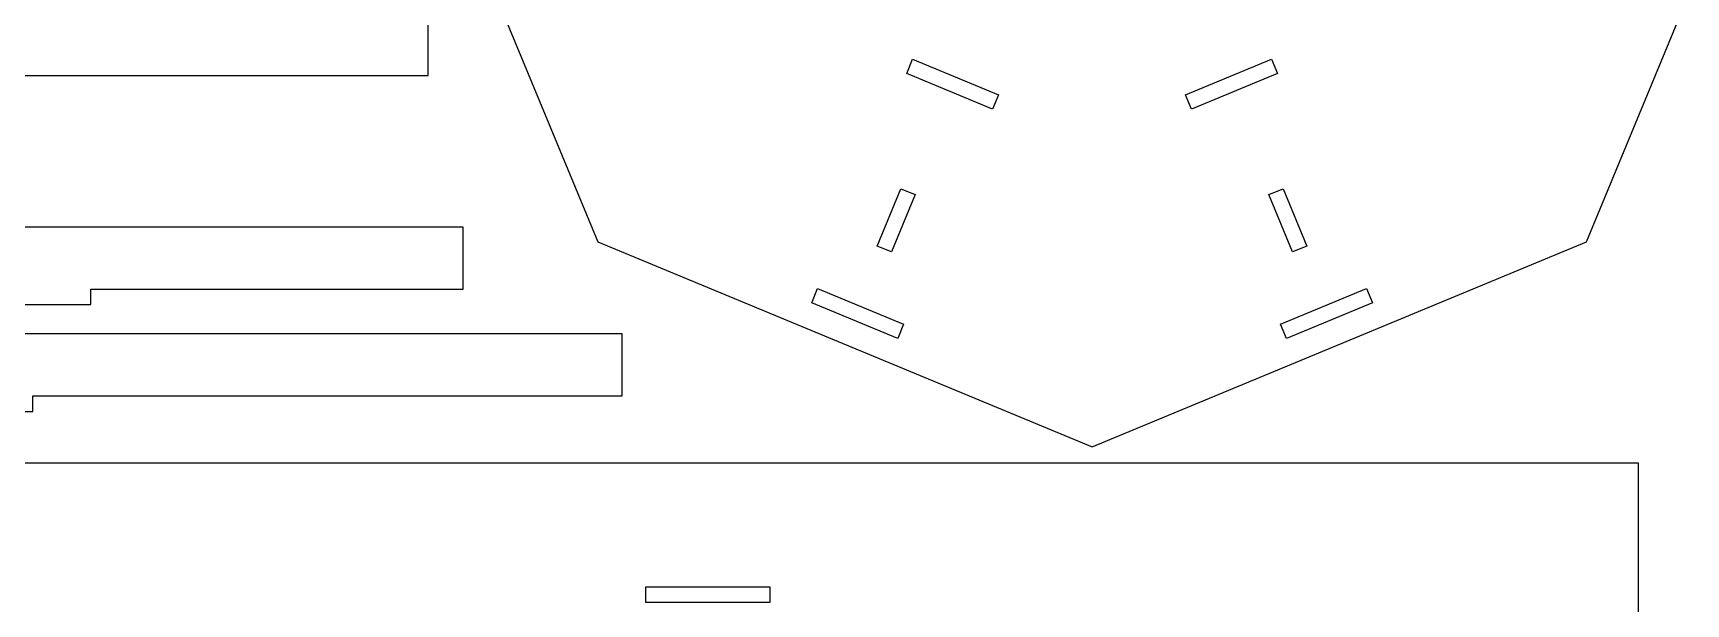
# Model space of a CAD drawing. Extents: x -831 to 1547, y -1426 to -385.
# Drawn here: x -403.4 to -83.7, y -808.2 to -697.8 of the extents above; entities that cross this region are included whole.
import ezdxf

# ---------------------------------------------------------------- set-up
doc = ezdxf.new("R2010")
doc.units = 0
doc.layers.add('CUT', color=18, linetype='CONTINUOUS')

msp = doc.modelspace()

# ---------------------------------------------------------------- linework, layer by layer
at = {"layer": 'CUT'}
for points in [[(-63.31, -642.55), (-102.93, -546.92), (-198.56, -507.31), (-294.2, -546.92), (-333.81, -642.55), (-294.2, -738.19), (-198.56, -777.8), (-102.93, -738.19)], [(-327.01, -694.05), (-771.01, -694.05), (-771.01, -706.05), (-660.01, -706.05), (-660.01, -709.05), (-636.01, -709.05), (-636.01, -706.05), (-450.01, -706.05), (-450.01, -709.05), (-426.01, -709.05), (-426.01, -706.05), (-327.01, -706.05)], [(-233.28, -702.86), (-216.65, -709.75), (-217.8, -712.52), (-234.43, -705.63)], [(-180.47, -709.75), (-163.84, -702.86), (-162.69, -705.63), (-179.32, -712.52)], [(-232.76, -729.05), (-237.36, -740.14), (-240.13, -738.99), (-235.54, -727.9)], [(-161.59, -727.9), (-156.99, -738.99), (-159.77, -740.14), (-164.36, -729.05)], [(-320.24, -735.32), (-767.24, -735.32), (-767.24, -747.32), (-626.24, -747.32), (-626.24, -750.32), (-602.24, -750.32), (-602.24, -747.32), (-416.24, -747.32), (-416.24, -750.32), (-392.24, -750.32), (-392.24, -747.32), (-320.24, -747.32)], [(-252.8, -749.98), (-251.65, -747.2), (-235.02, -754.09), (-236.17, -756.86)], [(-144.32, -749.98), (-160.95, -756.86), (-162.1, -754.09), (-145.47, -747.2)], [(-289.5, -755.96), (-766.5, -755.96), (-766.5, -767.96), (-637.5, -767.96), (-637.5, -770.96), (-613.5, -770.96), (-613.5, -767.96), (-427.5, -767.96), (-427.5, -770.96), (-403.5, -770.96), (-403.5, -767.96), (-289.5, -767.96)], [(-665.92, -1350.9), (-665.92, -837.7), (-569.92, -780.9), (-92.92, -780.9), (-92.92, -1293.9), (-299.92, -1350.9), (-299.92, -1413.9), (-371.92, -1425.9), (-371.92, -1350.9)], [(-260.92, -807.9), (-284.92, -807.9), (-284.92, -804.9), (-260.92, -804.9)]]:
    msp.add_lwpolyline(points, close=True, dxfattribs=at)

doc.saveas('drawing.dxf')
